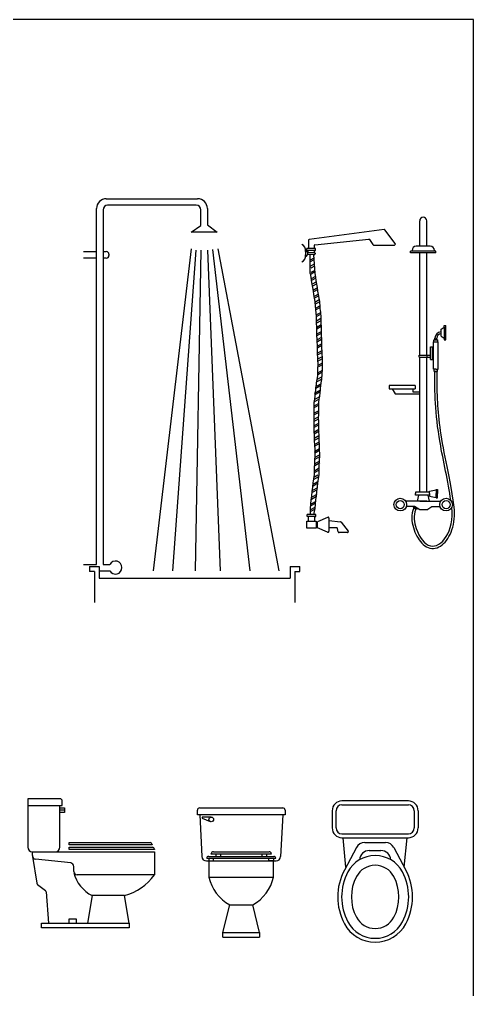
# Model space of a CAD drawing. Header units: millimetres. Extents: x 577 to 2337, y 236 to 943.
# Drawn here: x 781.954 to 784.207, y 706.871 to 711.677 of the extents above; entities that cross this region are included whole.
import ezdxf

# ---------------------------------------------------------------- set-up
doc = ezdxf.new("R2010")
doc.units = ezdxf.units.MM
doc.header["$LTSCALE"] = 0.01
doc.layers.add('06-Furn', color=4, linetype='Continuous')

# ---------------------------------------------------------------- blocks, each defined once
blk = doc.blocks.new('do')
at = {"layer": '06-Furn', "color": 8}
for p, q in [((737.4908, 632.1379), (737.4908, 632.2644)), ((737.5254, 632.1379), (737.5254, 632.2644)), ((737.5705, 632.113), (737.4457, 632.113)), ((737.4457, 632.1061), (737.4457, 632.113)), ((737.5705, 632.1061), (737.4457, 632.1061)), ((737.4527, 632.113), (737.4527, 632.1171)), ((737.5427, 632.1379), (737.4735, 632.1379)), ((737.4908, 631.5977), (737.4908, 632.1061)), ((737.5254, 631.5977), (737.5254, 632.1061)), ((737.5635, 632.113), (737.5635, 632.1171)), ((737.5705, 632.1061), (737.5705, 632.113)), ((737.5968, 631.728), (737.6124, 631.7369)), ((737.5968, 631.692), (737.5968, 631.728)), ((737.6124, 631.7449), (737.6211, 631.7449)), ((737.6124, 631.7369), (737.6124, 631.7449)), ((737.6124, 631.7369), (737.6124, 631.6751)), ((737.6211, 631.6751), (737.6211, 631.7449)), ((737.5611, 631.6747), (737.5808, 631.6747)), ((737.5611, 631.6649), (737.5611, 631.6747)), ((737.5665, 631.6747), (737.5665, 631.6819)), ((737.5753, 631.6783), (737.5665, 631.6783)), ((737.5753, 631.6747), (737.5753, 631.6819)), ((737.5808, 631.6649), (737.5808, 631.6747)), ((737.5968, 631.692), (737.6124, 631.683)), ((737.6124, 631.6751), (737.6211, 631.6751)), ((737.544, 631.5771), (737.544, 631.6395)), ((737.544, 631.6395), (737.5545, 631.6395)), ((737.5545, 631.5771), (737.5545, 631.6395)), ((737.5592, 631.5285), (737.5592, 631.6649)), ((737.5592, 631.6649), (737.5828, 631.6649)), ((737.5828, 631.5285), (737.5828, 631.6649)), ((737.4887, 631.5977), (737.5254, 631.5977)), ((737.4887, 631.5889), (737.4887, 631.5977)), ((737.4887, 631.5889), (737.5254, 631.5889)), ((737.4908, 630.9199), (737.4908, 631.5889)), ((737.5254, 631.5977), (737.544, 631.5977)), ((737.5254, 630.9199), (737.5254, 631.5889)), ((737.5254, 631.5889), (737.544, 631.5889)), ((737.5279, 631.5889), (737.5279, 631.5977)), ((737.544, 631.5771), (737.5545, 631.5771)), ((737.571, 631.5285), (737.5592, 631.5285)), ((737.5626, 631.5174), (737.5626, 631.5285)), ((737.571, 631.5285), (737.5828, 631.5285)), ((737.5794, 631.5174), (737.5794, 631.5285)), ((737.5626, 631.5174), (737.5794, 631.5174)), ((737.5768, 631.5174), (737.5652, 631.5174)), ((737.4686, 631.4478), (737.339, 631.4478)), ((737.339, 631.4478), (737.339, 631.431)), ((737.339, 631.431), (737.4686, 631.431)), ((737.3545, 631.431), (737.3688, 631.407)), ((737.4568, 631.431), (737.4568, 631.4172)), ((737.4686, 631.4478), (737.4686, 631.431)), ((737.3688, 631.407), (737.4908, 631.407)), ((737.4568, 631.4172), (737.4908, 631.4172)), ((737.5397, 630.9199), (737.4703, 630.9199)), ((737.4703, 630.9199), (737.4703, 630.9124)), ((737.4703, 630.9048), (737.4703, 630.9124)), ((737.5397, 630.9048), (737.4703, 630.9048)), ((737.4846, 630.9048), (737.4785, 630.8744)), ((737.5316, 630.9048), (737.5377, 630.8744)), ((737.5397, 630.9243), (737.5721, 630.9307)), ((737.5397, 630.9124), (737.5397, 630.9243)), ((737.5397, 630.9124), (737.5397, 630.9004)), ((737.5397, 630.9004), (737.5721, 630.894)), ((737.5721, 630.9307), (737.5721, 630.9333)), ((737.5721, 630.9333), (737.5785, 630.9333)), ((737.5721, 630.9307), (737.5721, 630.9124)), ((737.5721, 630.894), (737.5721, 630.9124)), ((737.5785, 630.9333), (737.5785, 630.9124)), ((737.5785, 630.8914), (737.5785, 630.9124)), ((737.5254, 630.8744), (737.4213, 630.8744)), ((737.4908, 630.8744), (737.5949, 630.8744)), ((737.5721, 630.894), (737.5721, 630.8914)), ((737.5721, 630.8914), (737.5785, 630.8914)), ((737.4644, 630.8493), (737.4246, 630.8493)), ((737.4599, 630.8474), (737.4611, 630.8493)), ((737.477, 630.8361), (737.4599, 630.8474)), ((737.4604, 630.8427), (737.4624, 630.8458)), ((737.4724, 630.8347), (737.4604, 630.8427)), ((737.4908, 630.8318), (737.4644, 630.8493)), ((737.4724, 630.8347), (737.4744, 630.8378)), ((737.477, 630.8361), (737.4792, 630.8394)), ((737.5254, 630.8318), (737.4908, 630.8318)), ((737.5254, 630.8318), (737.5518, 630.8493)), ((737.5518, 630.8493), (737.5916, 630.8493))]:
    blk.add_line(p, q, dxfattribs=at)
for centre, radius in [((737.3944, 630.858), 0.0315), ((737.3944, 630.858), 0.0201), ((737.6218, 630.858), 0.0315), ((737.6218, 630.858), 0.0201)]:
    blk.add_circle(centre, radius, dxfattribs=at)
for centre, radius, start, end in [((737.5081, 632.2644), 0.0173, 0, 180), ((737.4735, 632.1171), 0.0208, 90, 180), ((737.5427, 632.1171), 0.0208, 0, 90), ((737.599, 631.6819), 0.0325, 93.8984, 180), ((737.599, 631.6819), 0.0237, 95.341, 180)]:
    blk.add_arc(centre, radius, start, end, dxfattribs=at)
for points, knots in [([(737.6454, 630.8789), (737.6317, 630.9714), (737.5662, 631.2557), (737.5656, 631.4164), (737.5652, 631.5174)], [1.0185698, 1.0185698, 1.0185698, 1.0185698, 1.3805357, 1.9908865, 1.9908865, 1.9908865, 1.9908865]), ([(737.6615, 630.8453), (737.6478, 630.9414), (737.6343, 631.0075), (737.6093, 631.1333), (737.5986, 631.1916), (737.5851, 631.2935), (737.5814, 631.3386), (737.5771, 631.4289), (737.5769, 631.473), (737.5768, 631.5174)], [1.0185698, 1.0185698, 1.0185698, 1.0185698, 1.2546052, 1.2546052, 1.4885475, 1.4885475, 1.7224897, 1.7224897, 1.9908865, 1.9908865, 1.9908865, 1.9908865]), ([(737.4614, 630.842), (737.4469, 630.8082), (737.4506, 630.7742), (737.4689, 630.714), (737.4833, 630.6866), (737.5199, 630.6476), (737.5443, 630.6371), (737.5917, 630.6473), (737.6131, 630.6649), (737.6465, 630.7155), (737.6585, 630.7488), (737.664, 630.8056), (737.6639, 630.8251), (737.6615, 630.8453)], [0.0632929, 0.0632929, 0.0632929, 0.0632929, 0.2219848, 0.2219848, 0.3895691, 0.3895691, 0.5571535, 0.5571535, 0.7247378, 0.7247378, 0.8923221, 0.8923221, 0.9719819, 0.9719819, 0.9719819, 0.9719819]), ([(737.4712, 630.8355), (737.4578, 630.8025), (737.471, 630.72), (737.5628, 630.594), (737.6639, 630.7272), (737.65, 630.844)], [0.066639, 0.066639, 0.066639, 0.066639, 0.2373164, 0.4941937, 0.9719819, 0.9719819, 0.9719819, 0.9719819])]:
    blk.add_open_spline(points, degree=3, knots=knots, dxfattribs=at)
blk = doc.blocks.new('d5')
at = {"layer": '06-Furn', "color": 8}
for p, q in [((735.7729, 632.3507), (735.4013, 632.3001)), ((735.8282, 632.2803), (735.7772, 632.349)), ((735.3978, 632.2959), (735.3978, 632.2557)), ((735.4292, 632.274), (735.697, 632.3028)), ((735.7014, 632.3007), (735.7166, 632.2755)), ((735.4322, 632.2557), (735.3893, 632.2557)), ((735.3893, 632.2465), (735.3893, 632.2557)), ((735.3944, 632.2465), (735.3893, 632.2465)), ((735.4271, 632.2465), (735.3944, 632.2465)), ((735.4255, 632.2697), (735.4255, 632.2557)), ((735.4271, 632.2465), (735.4322, 632.2465)), ((735.4322, 632.2465), (735.4322, 632.2557)), ((735.7203, 632.2734), (735.8248, 632.2734)), ((735.3828, 632.2419), (735.3828, 632.2247)), ((735.4263, 632.2259), (735.3939, 632.2251)), ((735.3947, 632.2366), (735.4262, 632.2366)), ((735.4245, 632.2078), (735.4063, 632.1976)), ((735.4251, 632.1996), (735.4068, 632.1893)), ((735.4305, 632.2323), (735.4305, 632.2302)), ((735.4265, 632.1789), (735.4083, 632.1687)), ((735.4273, 632.1687), (735.409, 632.1584)), ((735.4287, 632.148), (735.4105, 632.1377)), ((735.4293, 632.1399), (735.4111, 632.1297)), ((735.4325, 632.1177), (735.4118, 632.106)), ((735.4339, 632.11), (735.4132, 632.0983)), ((735.4374, 632.0904), (735.4166, 632.0787)), ((735.4391, 632.0807), (735.4183, 632.0689)), ((735.4424, 632.0611), (735.4215, 632.0493)), ((735.4444, 632.0538), (735.4227, 632.0416)), ((735.4474, 632.0297), (735.4269, 632.0181)), ((735.4457, 632.0201), (735.4275, 632.0099)), ((735.4515, 632.0019), (735.4289, 631.9892)), ((735.4529, 631.9921), (735.4297, 631.9789)), ((735.4554, 631.972), (735.4311, 631.9583)), ((735.4562, 631.964), (735.4317, 631.9502)), ((735.4583, 631.9383), (735.4351, 631.9253)), ((735.4588, 631.9301), (735.4357, 631.9171)), ((735.4597, 631.9091), (735.4372, 631.8964)), ((735.4601, 631.8986), (735.4379, 631.8861)), ((735.4609, 631.8776), (735.4394, 631.8654)), ((735.4612, 631.8694), (735.4399, 631.8574)), ((735.462, 631.8453), (735.4392, 631.8324)), ((735.4623, 631.8369), (735.4398, 631.8242)), ((735.463, 631.8158), (735.4413, 631.8036)), ((735.4634, 631.8053), (735.442, 631.7933)), ((735.4617, 631.7829), (735.4435, 631.7726)), ((735.4642, 631.7759), (735.4441, 631.7646)), ((735.4657, 631.7201), (735.4431, 631.7074)), ((735.4616, 631.7478), (735.4434, 631.7375)), ((735.4652, 631.7413), (735.4439, 631.7293)), ((735.4659, 631.7096), (735.4434, 631.6968)), ((735.4658, 631.688), (735.4476, 631.6777)), ((735.4666, 631.68), (735.4482, 631.6697)), ((735.4665, 631.6516), (735.4434, 631.6385)), ((735.4662, 631.6428), (735.4439, 631.6303)), ((735.4593, 631.5769), (735.4339, 631.5626)), ((735.4607, 631.5861), (735.4356, 631.5719)), ((735.4636, 631.6092), (735.4392, 631.5954)), ((735.4647, 631.6205), (735.4405, 631.6069)), ((735.455, 631.5533), (735.4269, 631.5375)), ((735.4532, 631.5438), (735.4275, 631.5292)), ((735.4463, 631.4778), (735.423, 631.4647)), ((735.4467, 631.4864), (735.4233, 631.4732)), ((735.4485, 631.5089), (735.4244, 631.4954)), ((735.4497, 631.5203), (735.4254, 631.5066)), ((735.4458, 631.4512), (735.4232, 631.4384)), ((735.4459, 631.4427), (735.4235, 631.43)), ((735.4471, 631.4219), (735.4246, 631.4092)), ((735.4479, 631.4116), (735.4252, 631.3988)), ((735.4493, 631.391), (735.4263, 631.3779)), ((735.4499, 631.3829), (735.4267, 631.3698)), ((735.45, 631.359), (735.4252, 631.345)), ((735.4503, 631.3507), (735.4255, 631.3366)), ((735.4491, 631.3285), (735.4287, 631.317)), ((735.4515, 631.3191), (735.429, 631.3065)), ((735.4521, 631.298), (735.4295, 631.2853)), ((735.4523, 631.2897), (735.4297, 631.277)), ((735.4528, 631.2641), (735.4271, 631.2496)), ((735.4529, 631.2556), (735.4274, 631.2413)), ((735.4539, 631.1941), (735.4292, 631.1802)), ((735.4533, 631.2022), (735.4296, 631.1888)), ((735.4531, 631.2236), (735.4302, 631.2106)), ((735.4511, 631.2331), (735.4303, 631.2214)), ((735.4508, 631.1584), (735.427, 631.145)), ((735.4514, 631.1673), (735.4277, 631.1539)), ((735.4449, 631.093), (735.4206, 631.0793)), ((735.4458, 631.1019), (735.4216, 631.0883)), ((735.448, 631.1247), (735.4239, 631.1111)), ((735.4452, 631.1337), (735.425, 631.1224)), ((735.4414, 631.0614), (735.417, 631.0476)), ((735.4425, 631.0705), (735.4181, 631.0567)), ((735.4343, 631.0037), (735.4095, 630.9897)), ((735.4373, 631.0269), (735.4126, 631.013)), ((735.4387, 631.0383), (735.4141, 631.0245)), ((735.4303, 630.9738), (735.4055, 630.9599)), ((735.429, 630.9648), (735.4061, 630.9518)), ((735.433, 630.9946), (735.4082, 630.9806)), ((735.4342, 630.9386), (735.3913, 630.9386)), ((735.3913, 630.9294), (735.3913, 630.9386)), ((735.3964, 630.9294), (735.3913, 630.9294)), ((735.3964, 630.9294), (735.3964, 630.9061)), ((735.4291, 630.9294), (735.3964, 630.9294)), ((735.4291, 630.9294), (735.4342, 630.9294)), ((735.4291, 630.9061), (735.4291, 630.9294)), ((735.4342, 630.9294), (735.4342, 630.9386)), ((735.4931, 630.9238), (735.4424, 630.902)), ((735.4424, 630.8731), (735.4424, 630.902)), ((735.4991, 630.9198), (735.4991, 630.8553)), ((735.4991, 630.9085), (735.5569, 630.9027)), ((735.5599, 630.901), (735.5951, 630.8557)), ((735.4424, 630.8977), (735.4362, 630.8977)), ((735.4424, 630.8775), (735.4362, 630.8775)), ((735.4931, 630.8514), (735.4424, 630.8731)), ((735.5375, 630.8727), (735.4991, 630.8727)), ((735.546, 630.8521), (735.5417, 630.8694)), ((735.5917, 630.8488), (735.5502, 630.8488))]:
    blk.add_line(p, q, dxfattribs=at)
for points in [[(735.3971, 632.2366), (735.397, 632.2465)], [(735.426, 632.2465), (735.4267, 632.2366)], [(735.4071, 632.1316), (735.4059, 632.2252)], [(735.4232, 632.2261), (735.4299, 632.1316)], [(735.4064, 630.9682), (735.4058, 630.9386)], [(735.4293, 630.9682), (735.4233, 630.9386)]]:
    blk.add_lwpolyline(points, dxfattribs=at)
for points in [[(735.4071, 632.1316, 0.012313), (735.4299, 631.9935, 0.024435), (735.4362, 631.9232, 0.005357), (735.4438, 631.6784, 0.024448), (735.4422, 631.6248, 0.02986), (735.4328, 631.5569, -0.031996), (735.4243, 631.4934, -0.032323), (735.424, 631.4204, 0.012841), (735.4303, 631.2368, 0.024311), (735.4263, 631.1368, 0.014323), (735.4064, 630.9682)], [(735.4299, 632.1316, 0.012313), (735.4527, 631.9935, 0.024435), (735.4591, 631.9232, 0.005357), (735.4666, 631.6784, 0.024448), (735.465, 631.6248, 0.02986), (735.4557, 631.5569, -0.031996), (735.4472, 631.4934, -0.032323), (735.4468, 631.4204, 0.012841), (735.4531, 631.2368, 0.024311), (735.4491, 631.1368, 0.014323), (735.4293, 630.9682)]]:
    blk.add_lwpolyline(points, format="xyb", dxfattribs=at)
blk.add_lwpolyline([(735.3903, 630.9061), (735.4362, 630.9061), (735.4362, 630.8714), (735.3903, 630.8714)], close=True, dxfattribs=at)
for centre, radius, start, end in [((735.7737, 632.3464), 0.00432, 36.6146, 101.0689), ((735.4021, 632.2959), 0.00432, 101.0689, 180), ((735.4021, 632.2959), 0.00432, 101.0689, 180), ((735.6977, 632.2985), 0.00432, 30.9458, 98.8869), ((735.3551, 632.2493), 0.0287, 345.2278, 71.3133), ((735.3797, 632.2319), 0.0157, 284.9253, 75.3273), ((735.4299, 632.2697), 0.00432, 98.8869, 180), ((735.7203, 632.2777), 0.00432, 210.9458, 270), ((735.8248, 632.2777), 0.00432, 270, 36.6146), ((735.3551, 632.2174), 0.0287, 288.6867, 14.7722), ((735.4262, 632.2323), 0.00432, 0, 90), ((735.4262, 632.2302), 0.00432, 271.4384, 0), ((735.4948, 630.9198), 0.00432, 0, 113.2105), ((735.4977, 630.9242), 0.00144, 0, 113.2105), ((735.5565, 630.8984), 0.00432, 37.8552, 84.2854), ((735.4948, 630.8553), 0.00432, 246.7895, 0), ((735.5375, 630.8683), 0.00432, 14.0267, 90), ((735.5917, 630.8531), 0.00432, 270, 37.8552), ((735.5502, 630.8531), 0.00432, 194.0267, 270)]:
    blk.add_arc(centre, radius, start, end, dxfattribs=at)
blk = doc.blocks.new('dc')
at = {"layer": '06-Furn', "color": 8, "linetype": 'Continuous'}
for p, q in [((733.8022, 632.3733), (734.255, 632.3733)), ((733.7537, 630.5623), (733.7537, 632.3248)), ((733.7861, 632.3183), (733.7861, 630.5623)), ((734.2485, 632.3409), (733.8087, 632.3409)), ((734.2711, 632.2407), (734.2711, 632.3183)), ((734.3035, 632.3248), (734.3035, 632.2439)), ((734.2226, 632.2083), (734.2711, 632.2407)), ((734.352, 632.2083), (734.2226, 632.2083)), ((734.3035, 632.2439), (734.352, 632.2083)), ((733.6891, 632.1113), (733.7537, 632.1113)), ((733.7861, 632.1113), (733.8022, 632.1113)), ((733.7537, 632.079), (733.6891, 632.079)), ((733.8022, 632.079), (733.7861, 632.079)), ((733.8152, 632.0984), (733.8152, 632.0919)), ((733.6891, 630.5623), (733.7537, 630.5623)), ((733.7187, 630.5511), (733.7187, 630.5269)), ((733.7187, 630.5511), (733.7672, 630.5511)), ((733.7429, 630.5269), (733.7187, 630.5269)), ((733.7429, 630.5269), (733.7429, 630.3733)), ((733.7672, 630.5511), (733.7672, 630.4945)), ((733.7672, 630.53), (733.8195, 630.53)), ((733.7861, 630.5623), (733.8195, 630.5623)), ((734.7133, 630.5511), (734.7133, 630.4945)), ((734.7133, 630.5511), (734.7618, 630.5511)), ((734.7375, 630.5269), (734.7618, 630.5269)), ((734.7375, 630.5269), (734.7375, 630.3733)), ((734.7618, 630.5269), (734.7618, 630.5511)), ((733.7672, 630.4945), (734.7133, 630.4945))]:
    blk.add_line(p, q, dxfattribs=at)
at = {"layer": '06-Furn', "color": 9, "linetype": 'Continuous'}
for p, q in [((734.2226, 632.1243), (734.0349, 630.53)), ((734.2453, 632.1178), (734.1298, 630.53)), ((734.2711, 632.1178), (734.2423, 630.53)), ((734.3035, 632.1178), (734.367, 630.53)), ((734.3294, 632.121), (734.5142, 630.53)), ((734.3552, 632.1243), (734.6585, 630.53))]:
    blk.add_line(p, q, dxfattribs=at)
at = {"layer": '06-Furn', "color": 8, "linetype": 'Continuous'}
for centre, radius, start, end in [((733.8022, 632.3248), 0.0485, 90, 180), ((734.255, 632.3248), 0.0485, 0, 90), ((733.8087, 632.3183), 0.0226, 90, 180), ((734.2485, 632.3183), 0.0226, 0, 90), ((733.8022, 632.0984), 0.0129, 0, 90), ((733.8022, 632.0919), 0.0129, 270, 0), ((733.8475, 630.5461), 0.0323, 210, 150)]:
    blk.add_arc(centre, radius, start, end, dxfattribs=at)
blk = doc.blocks.new('uik5')
at = {"layer": '06-Furn', "color": 142}
for p, q in [((535.8433, 647.0821), (535.5139, 647.0821)), ((535.5139, 647.0627), (535.8433, 647.0627)), ((535.4655, 647.0337), (535.4655, 646.948)), ((535.4849, 646.948), (535.4849, 647.0337)), ((535.8723, 647.0337), (535.8723, 646.948)), ((535.8917, 647.0337), (535.8917, 646.948)), ((535.5139, 646.9189), (535.8433, 646.9189)), ((535.5139, 646.8995), (535.8433, 646.8995)), ((535.534, 646.7539), (535.5194, 646.8995)), ((535.6273, 646.876), (535.7299, 646.876)), ((535.8233, 646.7539), (535.8378, 646.8995)), ((535.586, 646.8512), (535.5262, 646.7395)), ((535.6497, 646.8364), (535.7075, 646.8364)), ((535.7712, 646.8512), (535.831, 646.7395))]:
    blk.add_line(p, q, dxfattribs=at)
for centre, radius, start, end in [((535.5139, 647.0337), 0.0484, 90, 180), ((535.5139, 647.0337), 0.0291, 90, 180), ((535.8433, 647.0337), 0.0484, 0, 90), ((535.8433, 647.0337), 0.0291, 0, 90), ((535.5139, 646.948), 0.0484, 180, 270), ((535.5139, 646.948), 0.0291, 180, 270), ((535.8433, 646.948), 0.0484, 270, 0), ((535.8433, 646.948), 0.0291, 270, 0), ((535.6273, 646.8291), 0.0469, 90, 151.8712), ((535.7299, 646.8291), 0.0469, 28.1288, 90), ((535.6786, 646.658), 0.1534, 28.1288, 151.8712), ((535.6497, 646.788), 0.0484, 90, 177.0227), ((535.7075, 646.788), 0.0484, 2.9773, 90), ((535.6786, 646.658), 0.105, 28.1288, 151.8712), ((535.775, 646.6065), 0.2821, 151.8712, 208.1288), ((535.775, 646.6065), 0.2627, 151.8712, 208.1288), ((535.5822, 646.6065), 0.2627, 331.8712, 28.1288), ((535.5822, 646.6065), 0.2821, 331.8712, 28.1288), ((535.775, 646.6065), 0.2143, 151.8712, 208.1288), ((535.5822, 646.6065), 0.2143, 331.8712, 28.1288), ((535.6786, 646.5549), 0.1728, 208.1288, 331.8712), ((535.6786, 646.5549), 0.1534, 208.1288, 331.8712), ((535.6786, 646.5549), 0.105, 208.1288, 331.8712)]:
    blk.add_arc(centre, radius, start, end, dxfattribs=at)
blk = doc.blocks.new('thytyh')
at = {"layer": '06-Furn', "color": 142, "linetype": 'Continuous'}
for p, q in [((597.4458, 620.7697), (597.8572, 620.7697)), ((597.4344, 620.7354), (597.4344, 620.7583)), ((597.8687, 620.7354), (597.4344, 620.7354)), ((597.4458, 620.7354), (597.4561, 620.5286)), ((597.4572, 620.724), (597.4571, 620.719)), ((597.4571, 620.719), (597.4974, 620.7027)), ((597.5029, 620.724), (597.4572, 620.724)), ((597.8572, 620.7354), (597.8469, 620.5286)), ((597.8687, 620.7583), (597.8687, 620.7354)), ((597.4904, 620.5297), (597.8127, 620.5297)), ((597.5029, 620.5411), (597.5029, 620.5423)), ((597.8001, 620.5411), (597.5029, 620.5411)), ((597.5132, 620.5526), (597.7898, 620.5526)), ((597.5258, 620.5411), (597.5258, 620.5297)), ((597.5487, 620.5411), (597.5487, 620.5297)), ((597.7544, 620.5411), (597.7544, 620.5297)), ((597.7772, 620.5411), (597.7772, 620.5297)), ((597.8001, 620.5423), (597.8001, 620.5411)), ((597.479, 620.5069), (597.8241, 620.5069)), ((597.4801, 620.5183), (597.4801, 620.5194)), ((597.8229, 620.5183), (597.4801, 620.5183)), ((597.4915, 620.5183), (597.4915, 620.5069)), ((597.4915, 620.5069), (597.4915, 620.4269)), ((597.4915, 620.5069), (597.5144, 620.5069)), ((597.5144, 620.5069), (597.5144, 620.5183)), ((597.7887, 620.5069), (597.7887, 620.5183)), ((597.8115, 620.5069), (597.7887, 620.5069)), ((597.8115, 620.5183), (597.8115, 620.5069)), ((597.8115, 620.4269), (597.8115, 620.5069)), ((597.8229, 620.5194), (597.8229, 620.5183)), ((597.4915, 620.4269), (597.8115, 620.4269)), ((597.5601, 620.1526), (597.5944, 620.2897)), ((597.5944, 620.2897), (597.7087, 620.2897)), ((597.7429, 620.1526), (597.7087, 620.2897)), ((597.5601, 620.1526), (597.7429, 620.1526)), ((597.5601, 620.1297), (597.5601, 620.1526)), ((597.7429, 620.1526), (597.7429, 620.1297)), ((597.5601, 620.1297), (597.7429, 620.1297))]:
    blk.add_line(p, q, dxfattribs=at)
blk.add_circle((597.5029, 620.7126), 0.0114, dxfattribs=at)
for centre, radius, start, end in [((597.4458, 620.7583), 0.0114, 90, 180), ((597.8572, 620.7583), 0.0114, 0, 90), ((597.479, 620.5297), 0.0229, 182.8624, 270), ((597.4904, 620.5194), 0.0103, 90, 180), ((597.5132, 620.5423), 0.0103, 90, 180), ((597.7898, 620.5423), 0.0103, 0, 90), ((597.8127, 620.5194), 0.0103, 0, 90), ((597.8241, 620.5297), 0.0229, 270, 357.1376), ((597.6915, 620.4697), 0.2045, 192.0948, 241.6451), ((597.6115, 620.4697), 0.2045, 298.3549, 347.9052)]:
    blk.add_arc(centre, radius, start, end, dxfattribs=at)
blk = doc.blocks.new('rth')
at = {"layer": '06-Furn', "color": 142, "linetype": 'Continuous'}
for p, q in [((598.1804, 620.7697), (598.0204, 620.7697)), ((598.0204, 620.7697), (598.0204, 620.7354)), ((598.0204, 620.7354), (598.0204, 620.5297)), ((598.0204, 620.7354), (598.1918, 620.7354)), ((598.1804, 620.5297), (598.1804, 620.7354)), ((598.1804, 620.724), (598.2032, 620.724)), ((598.2032, 620.7126), (598.1804, 620.7126)), ((598.1918, 620.7354), (598.1918, 620.7583)), ((598.2032, 620.724), (598.2032, 620.7011)), ((598.2032, 620.7011), (598.1804, 620.7011)), ((598.2261, 620.5526), (598.6272, 620.5526)), ((598.2261, 620.5411), (598.2261, 620.5526)), ((598.6375, 620.5411), (598.2261, 620.5411)), ((598.2261, 620.5297), (598.6386, 620.5297)), ((598.2261, 620.5183), (598.2261, 620.5297)), ((598.6375, 620.5423), (598.6375, 620.5411)), ((598.0432, 620.5069), (598.6489, 620.5069)), ((598.0432, 620.5069), (598.1575, 620.5069)), ((598.0432, 620.4879), (598.0432, 620.5069)), ((598.0432, 620.484), (598.0654, 620.3509)), ((598.6489, 620.5183), (598.2261, 620.5183)), ((598.6489, 620.5194), (598.6489, 620.5183)), ((598.6489, 620.5069), (598.6489, 620.3926)), ((598.2337, 620.4514), (598.0585, 620.4709)), ((598.2489, 620.4097), (598.2489, 620.4344)), ((598.6489, 620.3926), (598.2661, 620.3926)), ((598.0694, 620.3444), (598.108, 620.3154)), ((598.1121, 620.3079), (598.1232, 620.1526)), ((598.3404, 620.2897), (598.3175, 620.1526)), ((598.5004, 620.2897), (598.3404, 620.2897)), ((598.5232, 620.1526), (598.5004, 620.2897)), ((598.0889, 620.1526), (598.5232, 620.1526)), ((598.0889, 620.1297), (598.0889, 620.1526)), ((598.2261, 620.1754), (598.2604, 620.1754)), ((598.2261, 620.1526), (598.2261, 620.1754)), ((598.2604, 620.1754), (598.2604, 620.1526)), ((598.5232, 620.1526), (598.5232, 620.1297)), ((598.5232, 620.1297), (598.0889, 620.1297))]:
    blk.add_line(p, q, dxfattribs=at)
for centre, radius, start, end in [((598.1804, 620.7583), 0.0114, 0, 90), ((598.0432, 620.5297), 0.0229, 180, 270), ((598.1575, 620.5297), 0.0229, 270, 359.9999), ((598.6272, 620.5423), 0.0103, 0, 90), ((598.6386, 620.5194), 0.0103, 0, 90), ((598.0604, 620.4879), 0.0171, 180, 263.6598), ((598.2318, 620.4344), 0.0171, 0, 83.6598), ((598.2661, 620.4097), 0.0171, 180, 270), ((598.4193, 620.4466), 0.1756, 194.0362, 243.2834), ((598.4315, 620.5479), 0.2672, 284.928, 324.4623), ((598.0755, 620.3526), 0.0103, 189.4623, 233.1301), ((598.1019, 620.3072), 0.0103, 4.0856, 53.1301)]:
    blk.add_arc(centre, radius, start, end, dxfattribs=at)

msp = doc.modelspace()

# ---------------------------------------------------------------- linework, layer by layer
at = {"layer": '06-Furn', "color": 5}
msp.add_lwpolyline([(784.2068, 703.8895), (784.2068, 711.677), (778.7603, 711.677), (778.7603, 703.8895)], close=True, dxfattribs=at)

# ---------------------------------------------------------------- block references
at = {"layer": '06-Furn', "color": 241}
for name, p in [('dc', (48.5829, 78.4154)), ('do', (46.4485, 78.4154)), ('d5', (47.9897, 78.286))]:
    msp.add_blockref(name, p, dxfattribs=at)
at = {"layer": '06-Furn'}
for name, p in [('rth', (183.9749, 87.047)), ('uik5', (248.0398, 60.7238)), ('thytyh', (185.4027, 87.0016))]:
    msp.add_blockref(name, p, dxfattribs=at)

doc.saveas('drawing.dxf')
